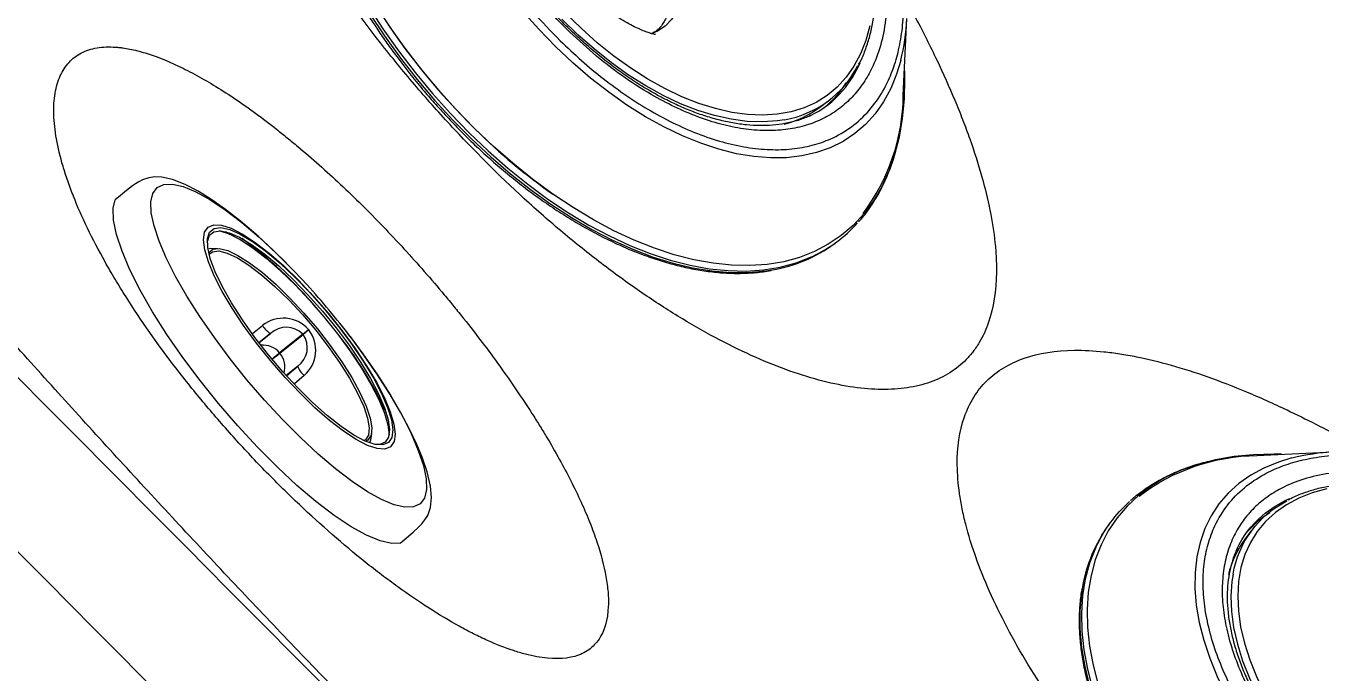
# Model space of a CAD drawing. Extents: x 528 to 612, y 788 to 934.
# Drawn here: x 537.31 to 542.52, y 816.87 to 819.48 of the extents above; entities that cross this region are included whole.
import ezdxf

# ---------------------------------------------------------------- set-up
doc = ezdxf.new("R2010")
doc.units = 0
doc.header["$MEASUREMENT"] = 0
doc.layers.add('1', color=4, linetype='Continuous')
doc.layers.add('JET', color=3, linetype='Continuous')

# ---------------------------------------------------------------- blocks, each defined once
blk = doc.blocks.new('Pillow Retg')
at = {"layer": '1'}
for points in [[(-5.0041, -1.0959), (1.1424, 4.9681)], [(-4.9305, -0.3318), (0.4282, 4.9705)]]:
    blk.add_spline(points, degree=3, dxfattribs=at)
blk = doc.blocks.new('3Dir_1645101')
at = {"layer": '1', "color": 3, "linetype": 'Continuous', "lineweight": 25}
for p, q in [((1.3004, 0.2871), (1.0602, 0.4836)), ((1.1378, -0.012), (1.1378, 0.0295)), ((1.6141, -0.2917), (1.6141, -0.2806)), ((0.769, -1.0859), (0.7766, -1.0834))]:
    blk.add_line(p, q, dxfattribs=at)
at = {"layer": '1', "color": 3, "linetype": 'Continuous', "lineweight": 25, "flags": 128}
for points in [[(0.9942, 0.3461), (1.0319, 0.2982), (1.0629, 0.2487), (1.0871, 0.198), (1.1043, 0.1463), (1.1144, 0.094), (1.1175, 0.0414), (1.1133, -0.0111), (1.102, -0.0633), (1.0837, -0.1149), (1.0584, -0.1654), (1.0263, -0.2147), (0.9877, -0.2623), (0.9426, -0.3081), (0.8915, -0.3517), (0.8346, -0.3928), (0.7724, -0.4312), (0.705, -0.4667), (0.6331, -0.499), (0.557, -0.5279), (0.4772, -0.5534), (0.3942, -0.5751), (0.3085, -0.593), (0.2206, -0.607)], [(0.3062, -0.7191), (0.2101, -0.7319), (0.1126, -0.7405)], [(1.1218, -0.9309), (1.0422, -0.9739), (0.9579, -1.0137), (0.8693, -1.0503), (0.7766, -1.0834), (0.6803, -1.1128), (0.5809, -1.1386), (0.4788, -1.1605), (0.3743, -1.1784), (0.2681, -1.1924), (0.1605, -1.2022), (0.052, -1.2079), (-0.057, -1.2095), (-0.1658, -1.2069)], [(1.1815, 0.3627), (1.2153, 0.317), (1.2477, 0.2632), (1.2732, 0.2082), (1.2917, 0.1523), (1.3031, 0.0957), (1.3073, 0.0388), (1.3043, -0.0182), (1.2941, -0.0748), (1.2768, -0.1309), (1.2524, -0.1861), (1.2211, -0.2401), (1.1831, -0.2926), (1.1385, -0.3434), (1.0876, -0.3922), (1.0307, -0.4388), (0.9681, -0.4828), (0.9, -0.524), (0.827, -0.5623), (0.7492, -0.5973), (0.6673, -0.6291), (0.5816, -0.6572), (0.4925, -0.6817), (0.4005, -0.7024), (0.3062, -0.7191)], [(1.2242, 0.3495), (1.2485, 0.3321), (1.3133, 0.2816), (1.3722, 0.2286), (1.4248, 0.1736), (1.471, 0.1166), (1.5106, 0.058), (1.5435, -0.002), (1.5693, -0.0631), (1.5881, -0.125), (1.5998, -0.1876), (1.6043, -0.2504), (1.6016, -0.3133), (1.5917, -0.3759), (1.5747, -0.4381), (1.5506, -0.4994), (1.5195, -0.5597), (1.4816, -0.6187), (1.437, -0.6761), (1.3859, -0.7316), (1.3286, -0.7851), (1.2653, -0.8363), (1.1962, -0.885), (1.1218, -0.9309)], [(0.344, -0.102), (0.3655, -0.1152), (0.4049, -0.144), (0.4383, -0.1753), (0.4652, -0.2086), (0.4853, -0.2434), (0.4981, -0.2794), (0.5037, -0.316), (0.5018, -0.3527), (0.4958, -0.3792)], [(1.0936, -0.1551), (1.08, -0.1812), (1.0479, -0.2314), (1.009, -0.28), (0.9637, -0.3267), (0.9122, -0.3712), (0.8548, -0.4133), (0.7918, -0.4526), (0.7237, -0.4889), (0.6509, -0.5221), (0.5738, -0.5518), (0.4929, -0.578), (0.4086, -0.6004), (0.3216, -0.6189), (0.2324, -0.6335)], [(-0.2755, -1.228), (-0.1666, -1.2348), (-0.057, -1.2374), (0.0525, -1.2359), (0.1617, -1.2301), (0.2699, -1.2202), (0.3768, -1.2062), (0.4819, -1.1882), (0.5846, -1.1661), (0.6846, -1.1403), (0.7814, -1.1106), (0.8747, -1.0773), (0.9639, -1.0406), (1.0487, -1.0005), (1.1287, -0.9572)], [(1.1287, -0.9572), (1.2036, -0.911), (1.273, -0.8621), (1.3367, -0.8106), (1.3944, -0.7568), (1.4457, -0.7009), (1.4906, -0.6431), (1.5287, -0.5838), (1.56, -0.5232), (1.5843, -0.4615), (1.6014, -0.399), (1.6025, -0.3938)], [(-0.2484, -1.2412), (-0.1392, -1.2469), (-0.0296, -1.2485), (0.0799, -1.2459), (0.1888, -1.2391), (0.2968, -1.2282), (0.4033, -1.2131), (0.5078, -1.1941), (0.6099, -1.1711), (0.7091, -1.1442), (0.8051, -1.1137), (0.8973, -1.0795), (0.9855, -1.0419), (1.0691, -1.001), (1.1479, -0.957), (1.2215, -0.9101), (1.2895, -0.8605), (1.3517, -0.8084), (1.4078, -0.754), (1.4576, -0.6977), (1.5008, -0.6395), (1.5372, -0.5798), (1.5499, -0.5555)]]:
    blk.add_lwpolyline(points, dxfattribs=at)
at = {"layer": '1', "color": 3, "linetype": 'Continuous', "lineweight": 25}
for centre, radius, start, end in [((0.5409, -0.1585), 0.8259, 39.1368, 51.0373), ((0.8157, -0.3509), 0.8013, 16.2602, 52.7787), ((0.6906, -0.0014), 0.4609, 13.1677, 29.5607), ((0.7264, 0.0295), 0.411, 333.3172, 26.3554), ((0.7358, -0.0135), 0.4138, 1.9823, 20.7391), ((0.7471, 0.0137), 0.4024, 348.6725, 12.9026), ((0.7254, -0.0103), 0.4124, 337.7541, 359.7643), ((1.0571, -0.2806), 0.5571, 348.2834, 11.7011), ((1.0242, -0.2878), 0.59, 333.0057, 359.6176), ((-0.0413, 1.507), 2.7176, 252.3947, 278.9687), ((0.0165, 1.2295), 2.4345, 278.6421, 288.193)]:
    blk.add_arc(centre, radius, start, end, dxfattribs=at)
for points, knots in [([(0.2983, -0.6903), (0.337, -0.6837), (0.4142, -0.6705), (0.5277, -0.6424), (0.6385, -0.6082), (0.7464, -0.5664), (0.8482, -0.518), (0.9428, -0.4628), (1.0278, -0.402), (1.102, -0.3359), (1.164, -0.2658), (1.2128, -0.1928), (1.2483, -0.1179), (1.2724, -0.0348), (1.2803, 0.0557), (1.2675, 0.1514), (1.2377, 0.236), (1.1971, 0.3099), (1.1491, 0.3755), (1.0896, 0.4395), (1.0172, 0.5018), (0.9334, 0.5605), (0.8378, 0.6151), (0.7324, 0.6642), (0.6179, 0.707), (0.4964, 0.7429), (0.3701, 0.771), (0.2403, 0.7915), (0.0964, 0.8054), (-0.0604, 0.8098), (-0.2264, 0.8031), (-0.3327, 0.789), (-0.385, 0.782)], [0, 0, 0, 0, 0.029125, 0.058252, 0.089125, 0.120002, 0.152161, 0.184325, 0.217169, 0.250017, 0.282861, 0.315709, 0.347868, 0.380033, 0.42117, 0.461186, 0.5, 0.529124, 0.558252, 0.589125, 0.620002, 0.652161, 0.684325, 0.717169, 0.750017, 0.782861, 0.815709, 0.847868, 0.880033, 0.92117, 0.961187, 1, 1, 1, 1]), ([(0.2983, -0.6903), (0.246, -0.6973), (0.1397, -0.7114), (-0.0263, -0.7181), (-0.183, -0.7137), (-0.327, -0.6998), (-0.4568, -0.6793), (-0.5831, -0.6512), (-0.7046, -0.6153), (-0.8191, -0.5725), (-0.9245, -0.5234), (-1.0201, -0.4688), (-1.1129, -0.4038), (-1.1982, -0.3276), (-1.27, -0.2411), (-1.3217, -0.1519), (-1.3542, -0.0597), (-1.367, 0.036), (-1.359, 0.1265), (-1.335, 0.2096), (-1.2995, 0.2845), (-1.2507, 0.3575), (-1.1887, 0.4276), (-1.1145, 0.4937), (-1.0295, 0.5545), (-0.9348, 0.6097), (-0.8222, 0.6633), (-0.6903, 0.7124), (-0.5407, 0.7545), (-0.4364, 0.7729), (-0.385, 0.782)], [0, 0, 0, 0, 0.038816, 0.0788356, 0.1199757, 0.1521421, 0.1843035, 0.2171543, 0.25, 0.2828508, 0.3156966, 0.3478629, 0.3800243, 0.4211688, 0.4611874, 0.5, 0.5388171, 0.5788356, 0.6199757, 0.6521421, 0.6843035, 0.7171543, 0.75, 0.7828508, 0.8156966, 0.8478629, 0.8800243, 0.9211688, 0.9611862, 1, 1, 1, 1]), ([(0.2756, -0.6413), (0.239, -0.6464), (0.1659, -0.6565), (0.0516, -0.6644), (-0.0658, -0.6666), (-0.1868, -0.6618), (-0.3081, -0.6502), (-0.4292, -0.631), (-0.5472, -0.6048), (-0.6606, -0.5713), (-0.7674, -0.5313), (-0.8658, -0.4855), (-0.9551, -0.4345), (-1.0417, -0.3738), (-1.1213, -0.3028), (-1.1883, -0.222), (-1.2326, -0.1456), (-1.2595, -0.0749), (-1.2738, -0.0089), (-1.2774, 0.0588), (-1.2693, 0.1287), (-1.249, 0.1987), (-1.2159, 0.2686), (-1.1703, 0.3367), (-1.1124, 0.4022), (-1.0432, 0.4639), (-0.9638, 0.5207), (-0.8755, 0.5722), (-0.7703, 0.6222), (-0.6472, 0.668), (-0.5076, 0.7073), (-0.4102, 0.7245), (-0.3623, 0.733)], [0, 0, 0, 0, 0.029125, 0.058252, 0.089124, 0.120002, 0.152161, 0.184325, 0.217169, 0.250017, 0.282861, 0.315709, 0.347868, 0.380033, 0.42117, 0.461185, 0.5, 0.529123, 0.558252, 0.589124, 0.620002, 0.652161, 0.684325, 0.717169, 0.750017, 0.782861, 0.815709, 0.847868, 0.880033, 0.92117, 0.961187, 1, 1, 1, 1]), ([(-0.3623, 0.733), (-0.3257, 0.7381), (-0.2526, 0.7482), (-0.1382, 0.7561), (-0.0209, 0.7583), (0.1001, 0.7536), (0.2215, 0.7419), (0.3425, 0.7228), (0.4605, 0.6965), (0.5739, 0.663), (0.6807, 0.6231), (0.7792, 0.5772), (0.8684, 0.5263), (0.955, 0.4655), (1.0347, 0.3945), (1.1017, 0.3137), (1.1459, 0.2373), (1.1728, 0.1666), (1.1871, 0.1007), (1.1907, 0.0329), (1.1826, -0.037), (1.1623, -0.107), (1.1292, -0.1769), (1.0837, -0.245), (1.0257, -0.3105), (0.9565, -0.3722), (0.8771, -0.429), (0.7888, -0.4805), (0.6837, -0.5305), (0.5605, -0.5763), (0.4209, -0.6156), (0.3235, -0.6328), (0.2756, -0.6413)], [0, 0, 0, 0, 0.029125, 0.058252, 0.089124, 0.120002, 0.152161, 0.184325, 0.217169, 0.250017, 0.282861, 0.315709, 0.347868, 0.380033, 0.42117, 0.461185, 0.5, 0.529123, 0.558252, 0.589124, 0.620002, 0.652161, 0.684325, 0.717169, 0.750017, 0.782861, 0.815709, 0.847868, 0.880033, 0.92117, 0.961187, 1, 1, 1, 1]), ([(1.0929, 0.2174), (1.0906, 0.2225), (1.0813, 0.2433), (1.0595, 0.2786), (1.0275, 0.323), (0.99, 0.3658), (0.9477, 0.4069), (0.9007, 0.4461), (0.8493, 0.4832), (0.7936, 0.518), (0.7341, 0.5505), (0.671, 0.5804), (0.6047, 0.6077), (0.5356, 0.6321), (0.4641, 0.6536), (0.3909, 0.6722), (0.3167, 0.6875), (0.2432, 0.6997), (0.1738, 0.7084), (0.113, 0.7139), (0.0569, 0.7174), (0.0063, 0.7194), (-0.0281, 0.7196), (-0.0433, 0.7197)], [0, 0, 0, 0, 0.017721, 0.071155, 0.124626, 0.178112, 0.231592, 0.285049, 0.338467, 0.391831, 0.445123, 0.498325, 0.551409, 0.604332, 0.657022, 0.70935, 0.761063, 0.811595, 0.859346, 0.900335, 0.932571, 0.970029, 1, 1, 1, 1]), ([(1.6016, -0.1619), (1.6012, -0.1593), (1.5974, -0.1356), (1.5843, -0.0931), (1.5623, -0.0347), (1.5349, 0.0209), (1.5018, 0.0753), (1.4702, 0.1204), (1.4477, 0.1466), (1.4399, 0.1556)], [0, 0, 0, 0, 0.023451, 0.212456, 0.38553, 0.559109, 0.733154, 0.907591, 1, 1, 1, 1]), ([(1.1415, -0.0602), (1.1409, -0.0646), (1.1378, -0.0841), (1.1265, -0.1185), (1.1078, -0.1631), (1.0834, -0.2067), (1.054, -0.2493), (1.0195, -0.2907), (0.98, -0.3306), (0.9359, -0.3691), (0.8871, -0.4058), (0.8341, -0.4407), (0.7769, -0.4734), (0.7159, -0.5039), (0.6515, -0.532), (0.5839, -0.5576), (0.5136, -0.5804), (0.4411, -0.6004), (0.367, -0.6174), (0.2924, -0.6314), (0.2195, -0.6421), (0.153, -0.6494), (0.0943, -0.654), (0.0305, -0.6575), (-0.015, -0.658), (-0.0433, -0.6583)], [0, 0, 0, 0, 0.013958, 0.062301, 0.11018, 0.157639, 0.204763, 0.25164, 0.298349, 0.34495, 0.391485, 0.437977, 0.484435, 0.530859, 0.57724, 0.62355, 0.669744, 0.715742, 0.761397, 0.806417, 0.850101, 0.890235, 0.922261, 0.95144, 1, 1, 1, 1]), ([(0.4704, -0.2807), (0.471, -0.2815), (0.4769, -0.2891), (0.4844, -0.303), (0.4928, -0.3225), (0.4972, -0.3423), (0.4985, -0.3603), (0.4959, -0.3729), (0.4948, -0.3781)], [0, 0, 0, 0, 0.020492, 0.19896, 0.387184, 0.593187, 0.831508, 1, 1, 1, 1]), ([(0.5071, -0.3675), (0.5072, -0.3674), (0.5077, -0.3667), (0.5054, -0.3693), (0.4992, -0.3748), (0.4879, -0.3836), (0.4719, -0.3945), (0.4509, -0.407), (0.4248, -0.4206), (0.3939, -0.4346), (0.3584, -0.4486), (0.3186, -0.462), (0.2749, -0.4745), (0.2282, -0.4856), (0.1794, -0.495), (0.1299, -0.5024), (0.0847, -0.5074), (0.0441, -0.5106), (0.003, -0.5126), (-0.047, -0.5136), (-0.0932, -0.5125), (-0.1361, -0.5102), (-0.1726, -0.5073), (-0.2152, -0.5025), (-0.2588, -0.4962), (-0.3025, -0.4881), (-0.3454, -0.4786), (-0.3865, -0.4676), (-0.4251, -0.4556), (-0.4605, -0.4427), (-0.4922, -0.4295), (-0.5199, -0.4164), (-0.5433, -0.4037), (-0.5623, -0.3921), (-0.5768, -0.382), (-0.5869, -0.3739), (-0.5924, -0.369), (-0.5944, -0.3667), (-0.5939, -0.3673), (-0.5939, -0.3674)], [0, 0, 0, 0, 0.00295, 0.033588, 0.063579, 0.093265, 0.122884, 0.152586, 0.18253, 0.212808, 0.243458, 0.274463, 0.305752, 0.337178, 0.368458, 0.398942, 0.428266, 0.449173, 0.470532, 0.499965, 0.535793, 0.550531, 0.574884, 0.600065, 0.626904, 0.654667, 0.683021, 0.711698, 0.740503, 0.769297, 0.79799, 0.82654, 0.854952, 0.883281, 0.911639, 0.940196, 0.969113, 0.998675, 1, 1, 1, 1]), ([(-1.6369, -0.5562), (-1.6322, -0.5662), (-1.6188, -0.5944), (-1.5907, -0.6398), (-1.5531, -0.6923), (-1.5101, -0.7433), (-1.4621, -0.7927), (-1.4092, -0.8403), (-1.3517, -0.886), (-1.2898, -0.9295), (-1.2237, -0.9708), (-1.1536, -1.0098), (-1.0798, -1.0462), (-1.0025, -1.08), (-0.9222, -1.1111), (-0.839, -1.1394), (-0.7534, -1.1647), (-0.6658, -1.187), (-0.5768, -1.2062), (-0.4871, -1.2223), (-0.3984, -1.235), (-0.3137, -1.2444), (-0.2398, -1.2504), (-0.1732, -1.2541), (-0.1099, -1.2564), (-0.0658, -1.2567), (-0.0433, -1.2569)], [0, 0, 0, 0, 0.024508, 0.069821, 0.115153, 0.160495, 0.205837, 0.251171, 0.296491, 0.341791, 0.387062, 0.432299, 0.477493, 0.522635, 0.567708, 0.612692, 0.657552, 0.702232, 0.746635, 0.790575, 0.83364, 0.874727, 0.911273, 0.938202, 0.968486, 1, 1, 1, 1]), ([(-0.0433, -1.2569), (-0.0073, -1.2565), (0.043, -1.256), (0.1169, -1.2525), (0.1793, -1.2485), (0.2533, -1.2417), (0.3302, -1.2325), (0.4098, -1.2206), (0.4907, -1.206), (0.572, -1.1886), (0.6529, -1.1684), (0.7329, -1.1454), (0.8114, -1.1196), (0.888, -1.0912), (0.9621, -1.0602), (1.0336, -1.0267), (1.1021, -0.9907), (1.1672, -0.9525), (1.2288, -0.912), (1.2866, -0.8695), (1.3403, -0.8249), (1.3898, -0.7785), (1.4349, -0.7303), (1.4755, -0.6805), (1.5109, -0.629), (1.5351, -0.589), (1.5458, -0.566), (1.5481, -0.561)], [0, 0, 0, 0, 0.050619, 0.070789, 0.104284, 0.138962, 0.176076, 0.214721, 0.254532, 0.295218, 0.336572, 0.378444, 0.42072, 0.463314, 0.506163, 0.549216, 0.592439, 0.635806, 0.679299, 0.722911, 0.76664, 0.810494, 0.85449, 0.898653, 0.94302, 0.98764, 1, 1, 1, 1])]:
    blk.add_open_spline(points, degree=3, knots=knots, dxfattribs=at)
blk = doc.blocks.new('MR')
at = {"layer": 'JET', "linetype": 'Continuous', "lineweight": 25}
for p, q in [((-0.5181, -0.0004), (-0.4975, 0.0066)), ((-0.0022, -0.0293), (-0.0019, 0)), ((-0.5278, -0.0105), (-0.5359, -0.016)), ((-0.0022, -0.0293), (-0.0042, -0.1496)), ((-0.0024, -0.1496), (-0.0004, -0.0293)), ((0.4933, -0.0006), (0.5138, -0.008)), ((0.5313, -0.0238), (0.5233, -0.0182)), ((-0.1347, -0.1829), (-0.1328, -0.1309)), ((-0.088, -0.1269), (-0.0895, -0.1852)), ((-0.089, -0.187), (-0.088, -0.1269)), ((-0.0042, -0.1496), (-0.0024, -0.1496)), ((0.0837, -0.1283), (0.0827, -0.1882)), ((0.0842, -0.1864), (0.0837, -0.1283)), ((0.1286, -0.1329), (0.1296, -0.1849)), ((0.4863, -0.1111), (0.4856, -0.1173)), ((0.4935, -0.1044), (0.492, -0.1142))]:
    blk.add_line(p, q, dxfattribs=at)
at = {"layer": 'JET', "linetype": 'Continuous', "lineweight": 25, "flags": 128}
for points in [[(-0.2624, 0.1047), (-0.3373, 0.0978), (-0.42, 0.0876), (-0.5113, 0.0728), (-0.5864, 0.057), (-0.6573, 0.0384), (-0.7143, 0.0198), (-0.7689, -0.0026), (-0.8165, -0.0284), (-0.8518, -0.055), (-0.8707, -0.0755), (-0.8843, -0.0969), (-0.8935, -0.1216), (-0.897, -0.1377), (-0.8991, -0.1539), (-0.9004, -0.168), (-0.9021, -0.1983), (-0.903, -0.2304), (-0.9035, -0.2573)], [(0.8256, -0.1096), (0.818, -0.1378), (0.7964, -0.1654), (0.7611, -0.192), (0.7128, -0.2171), (0.6522, -0.2402), (0.5804, -0.2609), (0.4986, -0.279), (0.4082, -0.294), (0.3108, -0.3058), (0.2081, -0.3141), (0.1017, -0.3188), (-0.0065, -0.3198), (-0.1146, -0.3171), (-0.2208, -0.3107), (-0.3232, -0.3007), (-0.4202, -0.2874), (-0.5101, -0.271), (-0.5912, -0.2516), (-0.6623, -0.2297), (-0.7221, -0.2057), (-0.7696, -0.1799), (-0.804, -0.1527), (-0.8247, -0.1247), (-0.8313, -0.0964), (-0.8238, -0.0681), (-0.8022, -0.0405), (-0.7669, -0.0139), (-0.7185, 0.0111), (-0.6579, 0.0342), (-0.5861, 0.055), (-0.5044, 0.073), (-0.414, 0.0881), (-0.3166, 0.0998), (-0.2138, 0.1081), (-0.1427, 0.1117)], [(0.8954, -0.2737), (0.8953, -0.2516), (0.8946, -0.2048), (0.8932, -0.1753), (0.8913, -0.156), (0.8879, -0.1365), (0.8816, -0.1167), (0.8638, -0.0863), (0.8356, -0.0577), (0.7976, -0.0315), (0.7455, -0.005), (0.6865, 0.018), (0.6341, 0.0347), (0.5675, 0.0522), (0.4949, 0.0679), (0.4107, 0.0825), (0.313, 0.0954), (0.2218, 0.1042), (0.1461, 0.1093), (0.1118, 0.111)], [(0.129, 0.1102), (0.215, 0.1047), (0.3175, 0.0948), (0.4144, 0.0815), (0.5043, 0.065), (0.5854, 0.0457), (0.6565, 0.0238), (0.7164, -0.0003), (0.7639, -0.0261), (0.7983, -0.0532), (0.8189, -0.0812), (0.8256, -0.1096)], [(0.573, -0.0518), (0.5655, -0.0753), (0.544, -0.0981), (0.5091, -0.1197), (0.4616, -0.1394), (0.4027, -0.1569), (0.3337, -0.1717), (0.2565, -0.1835), (0.173, -0.1918), (0.0851, -0.1967), (-0.005, -0.1978), (-0.095, -0.1952), (-0.1827, -0.189), (-0.266, -0.1793), (-0.3427, -0.1663), (-0.4112, -0.1505), (-0.4695, -0.132), (-0.5163, -0.1115), (-0.5505, -0.0894), (-0.5712, -0.0662), (-0.5779, -0.0426), (-0.5705, -0.0191), (-0.549, 0.0037), (-0.5141, 0.0252), (-0.4666, 0.045), (-0.4076, 0.0625), (-0.3387, 0.0773), (-0.2615, 0.089), (-0.1779, 0.0974), (-0.09, 0.1022), (0, 0.1034), (0.09, 0.1008), (0.1777, 0.0946), (0.261, 0.0849), (0.3378, 0.0719), (0.4062, 0.056), (0.4645, 0.0376), (0.5114, 0.0171), (0.5456, -0.005), (0.5663, -0.0282), (0.573, -0.0518)], [(0.5549, -0.0479), (0.5473, -0.0713), (0.5254, -0.0939), (0.4899, -0.1152), (0.4416, -0.1347), (0.3819, -0.1518), (0.3121, -0.1661), (0.2343, -0.1772), (0.1503, -0.1848), (0.0623, -0.1888), (-0.0273, -0.1891), (-0.1163, -0.1855), (-0.2023, -0.1783), (-0.2832, -0.1676), (-0.3568, -0.1537), (-0.4212, -0.1369), (-0.4748, -0.1177), (-0.5161, -0.0966), (-0.5442, -0.0741), (-0.5582, -0.0508), (-0.5578, -0.0274), (-0.543, -0.0043), (-0.5142, 0.0177), (-0.4722, 0.0382), (-0.418, 0.0565), (-0.3531, 0.0723), (-0.279, 0.085), (-0.1978, 0.0944), (-0.1116, 0.1003), (-0.0225, 0.1024), (0.0671, 0.1007), (0.1549, 0.0953), (0.2387, 0.0863), (0.3161, 0.074), (0.3854, 0.0586), (0.4445, 0.0406), (0.4922, 0.0203), (0.5269, -0.0015), (0.548, -0.0245), (0.5549, -0.0479)], [(-0.533, -0.0846), (-0.535, -0.0825), (-0.5487, -0.0596), (-0.5484, -0.0365), (-0.5338, -0.0139), (-0.5056, 0.0078), (-0.4643, 0.0279), (-0.411, 0.0459), (-0.3471, 0.0614), (-0.2744, 0.0739), (-0.1946, 0.0832), (-0.1098, 0.0889), (-0.0222, 0.091), (0.0659, 0.0894), (0.1522, 0.0841), (0.2345, 0.0752), (0.3106, 0.0631), (0.3787, 0.048), (0.4369, 0.0302), (0.4836, 0.0104), (0.5179, -0.0111), (0.5386, -0.0337), (0.5453, -0.0568), (0.5453, -0.0568)], [(-0.537, -0.0173), (-0.5361, -0.0166), (-0.502, 0.0044), (-0.4556, 0.0237), (-0.3981, 0.0408), (-0.3308, 0.0553), (-0.2555, 0.0667), (-0.1739, 0.0749), (-0.0881, 0.0796), (-0.0002, 0.0807), (0.0877, 0.0782), (0.1733, 0.0722), (0.2546, 0.0627), (0.3295, 0.05), (0.3963, 0.0345), (0.4533, 0.0165), (0.499, -0.0035), (0.5324, -0.0251), (0.5324, -0.0251)], [(-0.4978, -0.107), (-0.4973, -0.0855), (-0.4827, -0.0639), (-0.4543, -0.0433), (-0.4129, -0.0244), (-0.3598, -0.0077), (-0.2963, 0.0063), (-0.2244, 0.0173), (-0.1462, 0.0249), (-0.0638, 0.0289), (0.0204, 0.0292), (0.1038, 0.0257), (0.1842, 0.0186), (0.2592, 0.0081), (0.3267, -0.0055), (0.3847, -0.0219), (0.4316, -0.0405), (0.4659, -0.0609), (0.4868, -0.0824), (0.4935, -0.1044), (0.4935, -0.1044)], [(-0.4915, -0.1101), (-0.4902, -0.0925), (-0.4758, -0.0712), (-0.4478, -0.0509), (-0.407, -0.0323), (-0.3546, -0.0158), (-0.2921, -0.002), (-0.2213, 0.0089), (-0.1441, 0.0163), (-0.0629, 0.0203), (0.02, 0.0205), (0.1022, 0.0171), (0.1814, 0.0101), (0.2554, -0.0002), (0.3219, -0.0137), (0.379, -0.0298), (0.4252, -0.0482), (0.459, -0.0682), (0.4796, -0.0894), (0.4863, -0.1111), (0.4863, -0.1111)], [(-0.5114, -0.0995), (-0.506, -0.0883), (-0.4877, -0.0692)], [(0.4824, -0.0763), (0.5008, -0.0963), (0.5057, -0.1069)], [(0.5453, -0.0568), (0.5378, -0.0797), (0.5274, -0.0923)], [(0.8954, -0.2737), (0.8751, -0.2997), (0.8363, -0.3289), (0.7832, -0.3564), (0.7167, -0.3818), (0.6378, -0.4046), (0.548, -0.4244), (0.4488, -0.4409), (0.3418, -0.4538), (0.229, -0.4629), (0.1121, -0.4681), (-0.0066, -0.4692), (-0.1254, -0.4662), (-0.242, -0.4592), (-0.3545, -0.4483), (-0.461, -0.4337), (-0.5597, -0.4156), (-0.6488, -0.3943), (-0.7269, -0.3703), (-0.7926, -0.3439), (-0.8447, -0.3155), (-0.8825, -0.2857), (-0.9035, -0.2573)]]:
    blk.add_lwpolyline(points, dxfattribs=at)
at = {"layer": 'JET', "linetype": 'Continuous', "lineweight": 25}
for centre, radius, start, end in [((-0.0242, -3.0233), 3.1373, 87.2009, 92.1639), ((-0.0521, -1.6014), 1.682, 89.8624, 103.8251), ((0.0327, -1.5408), 1.6208, 75.0717, 89.5647), ((0.0009, -0.1336), 0.1336, 91.1988, 178.8261), ((-0.0156, -1.8385), 1.8385, 89.5144, 89.5747), ((-2.9654, 0.0216), 2.9655, 359.0174, 359.5831), ((-0.005, -0.1335), 0.1336, 0.2259, 87.8531), ((0.0064, -0.1234), 0.0945, 95.2186, 182.1245), ((-0.0149, -1.7443), 1.715, 89.5144, 89.5747), ((-0.0078, -0.1208), 0.0919, 355.3578, 85.3415), ((-0.1176, -0.0479), 0.0844, 259.619, 290.4842), ((-0.0055, -0.235), 0.0854, 89.128, 146.2656), ((8.1407, -0.2589), 8.1456, 179.23093, 179.51067), ((8.1424, -0.2589), 8.1455, 179.23093, 179.51067), ((-0.0024, -0.2352), 0.0856, 32.9411, 89.9478), ((0.1147, -0.0487), 0.0854, 248.7555, 279.3576)]:
    blk.add_arc(centre, radius, start, end, dxfattribs=at)
blk = doc.blocks.new('2018 FLASH')
at = {"layer": '1', "linetype": 'Continuous', "lineweight": 25}
for points, knots in [([(12.9225, 14.5964), (12.9238, 14.5938), (12.9252, 14.5912), (12.9564, 14.532), (12.9843, 14.4764), (13.0363, 14.3668), (13.0605, 14.3129), (13.0938, 14.2332), (13.1044, 14.2069), (13.1246, 14.1547), (13.1343, 14.1288), (13.1797, 14.0007), (13.2069, 13.9049), (13.2339, 13.7706), (13.2407, 13.7274), (13.2472, 13.6649), (13.2488, 13.6445), (13.2508, 13.6044), (13.2511, 13.5848), (13.25, 13.4898), (13.2393, 13.4225), (13.2091, 13.3344), (13.1966, 13.3071), (13.1741, 13.2695), (13.1659, 13.2575), (13.1485, 13.2347), (13.1392, 13.2239), (13.1096, 13.1935), (13.0874, 13.1756), (13.0389, 13.1451), (13.0124, 13.1325), (12.9696, 13.1173), (12.9548, 13.1129), (12.9241, 13.1054), (12.9082, 13.1023), (12.8591, 13.095), (12.8246, 13.0927), (12.7162, 13.0939), (12.6373, 13.1051), (12.5092, 13.1376), (12.4646, 13.1512), (12.3739, 13.1833), (12.3276, 13.2018), (12.1859, 13.2645), (12.0877, 13.316), (11.9606, 13.3928), (11.9349, 13.4088), (11.8837, 13.4418), (11.8581, 13.4587), (11.7811, 13.5111), (11.7296, 13.5481), (11.6266, 13.6259), (11.575, 13.6668), (11.4975, 13.7312), (11.4716, 13.7531), (11.4199, 13.7981), (11.3939, 13.8211), (11.2652, 13.938), (11.1652, 14.0369), (11.0195, 14.1932), (10.9716, 14.2466), (10.8775, 14.3561), (10.831, 14.4124), (10.6966, 14.5823), (10.6129, 14.6976), (10.496, 14.8735), (10.4584, 14.9326), (10.4044, 15.0221), (10.3868, 15.0521), (10.3526, 15.1116), (10.336, 15.1413), (10.2556, 15.2892), (10.1993, 15.406), (10.1388, 15.5498), (10.1272, 15.5784), (10.105, 15.6355), (10.0944, 15.664), (10.0642, 15.7487), (10.0465, 15.8039), (10.0001, 15.9655), (9.9783, 16.068), (9.9623, 16.1896), (9.9596, 16.2136), (9.9555, 16.2608), (9.9541, 16.2841), (9.9514, 16.3521), (9.952, 16.3953), (9.9606, 16.5187), (9.9753, 16.5928), (10.0051, 16.6747), (10.0116, 16.6905), (10.0258, 16.7209), (10.0334, 16.7355), (10.0578, 16.7773), (10.0763, 16.8026), (10.0968, 16.8252)], [0.296158, 0.296158, 0.296158, 0.296158, 0.296875, 0.296875, 0.3125, 0.3125, 0.328125, 0.328125, 0.3359375, 0.3359375, 0.34375, 0.34375, 0.375, 0.375, 0.390625, 0.390625, 0.3984375, 0.3984375, 0.40625, 0.40625, 0.4375, 0.4375, 0.453125, 0.453125, 0.4609375, 0.4609375, 0.46875, 0.46875, 0.484375, 0.484375, 0.5, 0.5, 0.5078125, 0.5078125, 0.515625, 0.515625, 0.53125, 0.53125, 0.5625, 0.5625, 0.578125, 0.578125, 0.59375, 0.59375, 0.625, 0.625, 0.6328125, 0.6328125, 0.640625, 0.640625, 0.65625, 0.65625, 0.671875, 0.671875, 0.6796875, 0.6796875, 0.6875, 0.6875, 0.71875, 0.71875, 0.734375, 0.734375, 0.75, 0.75, 0.78125, 0.78125, 0.796875, 0.796875, 0.8046875, 0.8046875, 0.8125, 0.8125, 0.84375, 0.84375, 0.8515625, 0.8515625, 0.859375, 0.859375, 0.875, 0.875, 0.90625, 0.90625, 0.9140625, 0.9140625, 0.921875, 0.921875, 0.9375, 0.9375, 0.96875, 0.96875, 0.9765625, 0.9765625, 0.984375, 0.984375, 1, 1, 1, 1]), ([(11.6874, 12.2188), (11.6852, 12.1641), (11.6725, 12.1202), (11.6386, 12.0696), (11.6248, 12.0553), (11.6002, 12.0379), (11.5913, 12.0328), (11.5725, 12.0239), (11.5625, 12.0203), (11.5099, 12.0054), (11.4592, 12.0048), (11.3847, 12.0184), (11.3692, 12.0218), (11.3377, 12.03), (11.3215, 12.0349), (11.2717, 12.0513), (11.2369, 12.065), (11.1823, 12.0896), (11.1638, 12.0985), (11.1258, 12.1176), (11.1063, 12.1278), (11.047, 12.1606), (11.0066, 12.1848), (10.9241, 12.2377), (10.882, 12.2664), (10.8177, 12.3129), (10.796, 12.329), (10.7523, 12.3623), (10.7301, 12.3796), (10.6195, 12.468), (10.5311, 12.5452), (10.4209, 12.6497), (10.3989, 12.671), (10.3548, 12.7144), (10.3328, 12.7365), (10.2677, 12.8032), (10.2253, 12.8484), (10.1422, 12.9404), (10.1015, 12.9872), (10.0419, 13.0585), (10.0223, 13.0824), (9.9836, 13.1308), (9.9646, 13.1549), (9.8721, 13.2753), (9.8049, 13.371), (9.7295, 13.4901), (9.7148, 13.5139), (9.6866, 13.5611), (9.6731, 13.5844), (9.6344, 13.6536), (9.6108, 13.6987), (9.5683, 13.7868), (9.5494, 13.8298), (9.5245, 13.8928), (9.5168, 13.9135), (9.5028, 13.9539), (9.4965, 13.9736), (9.468, 14.0698), (9.4557, 14.1395), (9.4533, 14.2168), (9.4535, 14.2317), (9.4553, 14.2602), (9.4568, 14.2738), (9.4632, 14.3126), (9.47, 14.336), (9.4841, 14.3673), (9.4894, 14.377), (9.5012, 14.3953), (9.5078, 14.4038), (9.5294, 14.4272), (9.5461, 14.4398), (9.5837, 14.4592), (9.6046, 14.466), (9.6509, 14.4739), (9.6761, 14.4749), (9.7036, 14.4729)], [0, 0, 0, 0, 0.0625, 0.0625, 0.09375, 0.09375, 0.109375, 0.109375, 0.125, 0.125, 0.1875, 0.1875, 0.203125, 0.203125, 0.21875, 0.21875, 0.25, 0.25, 0.265625, 0.265625, 0.28125, 0.28125, 0.3125, 0.3125, 0.34375, 0.34375, 0.359375, 0.359375, 0.375, 0.375, 0.4375, 0.4375, 0.453125, 0.453125, 0.46875, 0.46875, 0.5, 0.5, 0.53125, 0.53125, 0.546875, 0.546875, 0.5625, 0.5625, 0.625, 0.625, 0.640625, 0.640625, 0.65625, 0.65625, 0.6875, 0.6875, 0.71875, 0.71875, 0.734375, 0.734375, 0.75, 0.75, 0.8125, 0.8125, 0.828125, 0.828125, 0.84375, 0.84375, 0.875, 0.875, 0.890625, 0.890625, 0.90625, 0.90625, 0.9375, 0.9375, 0.96875, 0.96875, 1, 1, 1, 1]), ([(9.7036, 14.4729), (9.7047, 14.4729), (9.7059, 14.4728), (9.7082, 14.4726), (9.7116, 14.4723), (9.7197, 14.4715), (9.7361, 14.4695), (9.7506, 14.467), (9.7801, 14.4612), (9.8005, 14.4561), (9.8636, 14.4369), (9.9085, 14.4192), (9.9801, 14.3853), (10.0048, 14.3727), (10.0553, 14.345), (10.081, 14.3301), (10.159, 14.2821), (10.2126, 14.2459), (10.2952, 14.1854), (10.3231, 14.1641), (10.3655, 14.1307), (10.3798, 14.1193), (10.4083, 14.0961), (10.4225, 14.0843), (10.4938, 14.0244), (10.5509, 13.9736), (10.6367, 13.8929), (10.6654, 13.8653), (10.7228, 13.8085), (10.7516, 13.7793), (10.8367, 13.6908), (10.8921, 13.6304), (10.9733, 13.5378), (11, 13.5065), (11.0396, 13.4591), (11.0527, 13.4433), (11.0788, 13.4113), (11.0918, 13.3952), (11.1558, 13.3149), (11.2043, 13.2509), (11.2959, 13.1234), (11.3391, 13.06), (11.3897, 12.981), (11.3996, 12.9652), (11.419, 12.934), (11.4284, 12.9185), (11.456, 12.8723), (11.4734, 12.8421), (11.5229, 12.7526), (11.5522, 12.6948), (11.5904, 12.6109), (11.6022, 12.5834), (11.6234, 12.5301), (11.6328, 12.5043), (11.6579, 12.4293), (11.6702, 12.3825), (11.6819, 12.3171), (11.6846, 12.2961), (11.6878, 12.2559), (11.6882, 12.2368), (11.6874, 12.2188)], [0, 0, 0, 0, 0.001953, 0.001953, 0.003906, 0.007813, 0.015625, 0.03125, 0.03125, 0.0625, 0.0625, 0.125, 0.125, 0.15625, 0.15625, 0.1875, 0.1875, 0.25, 0.25, 0.28125, 0.28125, 0.296875, 0.296875, 0.3125, 0.3125, 0.375, 0.375, 0.40625, 0.40625, 0.4375, 0.4375, 0.5, 0.5, 0.53125, 0.53125, 0.546875, 0.546875, 0.5625, 0.5625, 0.625, 0.625, 0.6875, 0.6875, 0.703125, 0.703125, 0.71875, 0.71875, 0.75, 0.75, 0.8125, 0.8125, 0.84375, 0.84375, 0.875, 0.875, 0.9375, 0.9375, 0.96875, 0.96875, 1, 1, 1, 1]), ([(14.3826, 8.3347), (14.3436, 8.3676), (14.2657, 8.4334), (14.1492, 8.5326), (14.0329, 8.632), (13.917, 8.7318), (13.8014, 8.8319), (13.6862, 8.9323), (13.5712, 9.0331), (13.4566, 9.1342), (13.3423, 9.2357), (13.2283, 9.3375), (13.1147, 9.4397), (13.0013, 9.5422), (12.8883, 9.645), (12.7755, 9.7482), (12.6631, 9.8518), (12.551, 9.9556), (12.4392, 10.0599), (12.3277, 10.1644), (12.2165, 10.2694), (12.1057, 10.3746), (11.9951, 10.4803), (11.8848, 10.5862), (11.7749, 10.6926), (11.6652, 10.7993), (11.5558, 10.9063), (11.4468, 11.0137), (11.338, 11.1215), (11.1879, 11.2711), (10.997, 11.4632), (10.7663, 11.6985), (10.5373, 11.9352), (10.3098, 12.1734), (10.084, 12.4129), (9.8598, 12.6539), (9.6371, 12.8964), (9.4161, 13.1403), (9.1966, 13.3857), (8.9787, 13.6326), (8.7624, 13.881), (8.5476, 14.1308), (8.4056, 14.2985), (8.3347, 14.3824)], [0, 0, 0, 0, 0.017867, 0.035732, 0.053594, 0.071453, 0.08931, 0.107164, 0.125017, 0.142867, 0.160716, 0.178564, 0.196411, 0.214257, 0.232104, 0.24995, 0.267797, 0.285645, 0.303494, 0.321344, 0.339196, 0.357051, 0.374907, 0.392767, 0.41063, 0.428497, 0.446367, 0.464242, 0.482122, 0.500007, 0.538508, 0.57699, 0.615455, 0.653908, 0.692353, 0.730792, 0.76923, 0.80767, 0.846114, 0.884567, 0.92303, 0.961507, 1, 1, 1, 1]), ([(16.8255, 10.0969), (16.7808, 10.0565), (16.7261, 10.0242), (16.6451, 9.9944), (16.6283, 9.9889), (16.5934, 9.9791), (16.5753, 9.9748), (16.5193, 9.9634), (16.48, 9.9582), (16.3564, 9.9493), (16.2666, 9.9526), (16.145, 9.9683), (16.1202, 9.972), (16.0697, 9.9807), (16.0442, 9.9856), (15.9667, 10.002), (15.914, 10.0152), (15.7526, 10.0613), (15.6409, 10.1008), (15.496, 10.1615), (15.4667, 10.1743), (15.4082, 10.2007), (15.3789, 10.2143), (15.291, 10.2567), (15.2322, 10.2868), (15.1143, 10.3508), (15.0553, 10.3846), (14.9665, 10.4381), (14.9368, 10.4564), (14.8775, 10.494), (14.8477, 10.5133), (14.6994, 10.6117), (14.5839, 10.6956), (14.4151, 10.829), (14.3595, 10.8747), (14.2774, 10.9452), (14.2502, 10.969), (14.1962, 11.0173), (14.1695, 11.0417), (14.0381, 11.1641), (13.9393, 11.2641), (13.8003, 11.417), (13.7555, 11.4684), (13.6906, 11.5464), (13.6694, 11.5725), (13.6279, 11.6247), (13.6078, 11.6507), (13.5098, 11.7802), (13.4402, 11.8825), (13.3486, 12.0338), (13.3202, 12.0838), (13.2679, 12.1832), (13.2443, 12.2318), (13.1812, 12.3739), (13.1493, 12.4641), (13.1219, 12.5708), (13.1171, 12.5918), (13.1087, 12.6333), (13.1052, 12.6537), (13.0966, 12.7135), (13.0936, 12.7515), (13.0923, 12.8599), (13.1017, 12.9248), (13.1267, 12.9965), (13.1324, 13.0103), (13.145, 13.037), (13.152, 13.0498), (13.1748, 13.0864), (13.1926, 13.1086), (13.2532, 13.168), (13.3031, 13.1982), (13.422, 13.2394), (13.4895, 13.2499), (13.6025, 13.2514), (13.6421, 13.2496), (13.7046, 13.2431), (13.7259, 13.2404), (13.7696, 13.2336), (13.7919, 13.2297), (13.9049, 13.207), (14.0007, 13.1798), (14.1526, 13.1259), (14.2047, 13.1058), (14.2849, 13.0722), (14.312, 13.0605), (14.3665, 13.0361), (14.3939, 13.0235), (14.4981, 12.974), (14.576, 12.9342), (14.6551, 12.891)], [0, 0, 0, 0, 0.03125, 0.03125, 0.0390625, 0.0390625, 0.046875, 0.046875, 0.0625, 0.0625, 0.09375, 0.09375, 0.1015625, 0.1015625, 0.109375, 0.109375, 0.125, 0.125, 0.15625, 0.15625, 0.1640625, 0.1640625, 0.171875, 0.171875, 0.1875, 0.1875, 0.203125, 0.203125, 0.2109375, 0.2109375, 0.21875, 0.21875, 0.25, 0.25, 0.265625, 0.265625, 0.2734375, 0.2734375, 0.28125, 0.28125, 0.3125, 0.3125, 0.328125, 0.328125, 0.3359375, 0.3359375, 0.34375, 0.34375, 0.375, 0.375, 0.390625, 0.390625, 0.40625, 0.40625, 0.4375, 0.4375, 0.4453125, 0.4453125, 0.453125, 0.453125, 0.46875, 0.46875, 0.5, 0.5, 0.5078125, 0.5078125, 0.515625, 0.515625, 0.53125, 0.53125, 0.5625, 0.5625, 0.59375, 0.59375, 0.609375, 0.609375, 0.6171875, 0.6171875, 0.625, 0.625, 0.65625, 0.65625, 0.671875, 0.671875, 0.6796875, 0.6796875, 0.6875, 0.6875, 0.7092403, 0.7092403, 0.7092403, 0.7092403])]:
    blk.add_open_spline(points, degree=3, knots=knots, dxfattribs=at)
at = {"layer": 'JET'}
for name, p, rotation in [('3Dir_1645101', (11.8693, 15.1503), 306.6361254377468), ('Pillow Retg', (8.9155, 8.9484), 270.0667556167372), ('MR', (10.4804, 13.3336), 310.1707334700341)]:
    blk.add_blockref(name, p, dxfattribs=dict(at, rotation=rotation))
at = {"layer": 'JET', "xscale": -1, "rotation": 323.5337350705195}
blk.add_blockref('3Dir_1645101', (15.1757, 11.8232), dxfattribs=at)

msp = doc.modelspace()

# ---------------------------------------------------------------- block references
at = {"layer": '1'}
msp.add_blockref('2018 FLASH', (527.9647, 804.9191), dxfattribs=at)

doc.saveas('drawing.dxf')
